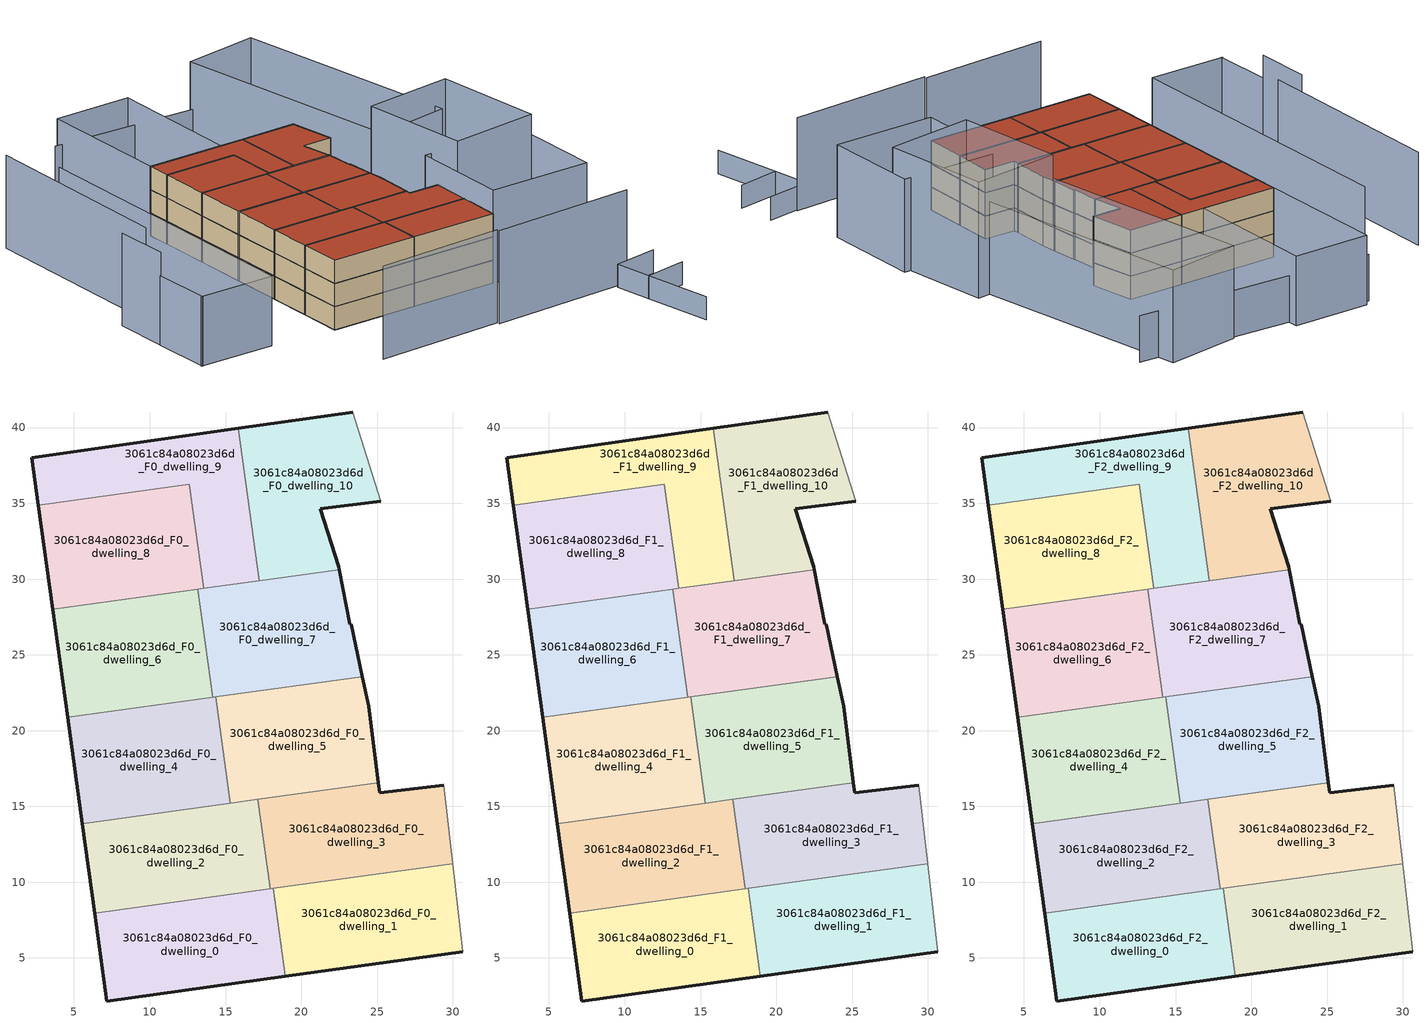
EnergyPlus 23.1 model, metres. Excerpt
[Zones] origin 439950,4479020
3061c84a08023d6d_F0_dwelling_0
 floor ground (EU_floor_Construction): 18.95,3.79 18.15,9.6 6.36,7.97 7.17,2.16 z0
 wall outside (EU_wall_Construction): 18.95,3.79 7.17,2.16 6.36,7.97 z0:3
 wall to 3061c84a08023d6d_F0_dwelling_1 (EU_wall_Construction): 18.15,9.6 18.95,3.79 z0:3
 wall to 3061c84a08023d6d_F0_dwelling_2 (EU_wall_Construction): 6.36,7.97 17.95,9.57 z0:3
 wall to 3061c84a08023d6d_F0_dwelling_3 (EU_wall_Construction): 17.95,9.57 18.15,9.6 z0:3
3061c84a08023d6d_F0_dwelling_1
 floor ground (EU_floor_Construction): 30.66,5.4 29.99,11.23 18.15,9.6 18.95,3.79 z0
 wall outside (EU_wall_Construction): 30.66,5.4 18.95,3.79 z0:3
 wall adiabatic (EU_wall_Construction): 29.99,11.23 30.66,5.4 z0:3
 wall to 3061c84a08023d6d_F0_dwelling_3 (EU_wall_Construction): 18.15,9.6 29.99,11.23 z0:3
3061c84a08023d6d_F0_dwelling_10
 floor ground (EU_floor_Construction): 22.51,30.63 22.47,30.8 21.25,34.63 25.24,35.13 23.41,41.03 15.85,39.96 17.24,29.9 z0
 wall outside (EU_wall_Construction): 15.85,39.96 23.41,41.03 / 25.24,35.13 21.25,34.63 22.47,30.8 22.51,30.63 z0:3
 wall to 3061c84a08023d6d_F0_dwelling_9 (EU_wall_Construction): 17.24,29.9 15.85,39.96 z0:3
 wall adiabatic (EU_wall_Construction): 23.41,41.03 25.24,35.13 z0:3
 wall to 3061c84a08023d6d_F0_dwelling_7 (EU_wall_Construction): 22.51,30.63 17.24,29.9 z0:3
3061c84a08023d6d_F0_dwelling_2
 floor ground (EU_floor_Construction): 17.95,9.57 17.13,15.48 5.55,13.87 6.36,7.97 z0
 wall outside (EU_wall_Construction): 6.36,7.97 5.55,13.87 z0:3
 wall to 3061c84a08023d6d_F0_dwelling_3 (EU_wall_Construction): 17.13,15.48 17.95,9.57 z0:3
 wall to 3061c84a08023d6d_F0_dwelling_4 (EU_wall_Construction): 5.55,13.87 15.32,15.23 z0:3
 wall to 3061c84a08023d6d_F0_dwelling_5 (EU_wall_Construction): 15.32,15.23 17.13,15.48 z0:3
3061c84a08023d6d_F0_dwelling_3
 floor ground (EU_floor_Construction): 29.99,11.23 29.39,16.39 25.17,15.89 25.08,16.58 17.13,15.48 17.95,9.57 z0
 wall outside (EU_wall_Construction): 25.08,16.58 25.17,15.89 29.39,16.39 z0:3
 wall adiabatic (EU_wall_Construction): 29.39,16.39 29.99,11.23 z0:3
 wall to 3061c84a08023d6d_F0_dwelling_5 (EU_wall_Construction): 17.13,15.48 25.08,16.58 z0:3
3061c84a08023d6d_F0_dwelling_4
 floor ground (EU_floor_Construction): 15.32,15.23 14.36,22.22 4.58,20.87 5.55,13.87 z0
 wall outside (EU_wall_Construction): 5.55,13.87 4.58,20.87 z0:3
 wall to 3061c84a08023d6d_F0_dwelling_5 (EU_wall_Construction): 14.36,22.22 15.32,15.23 z0:3
 wall to 3061c84a08023d6d_F0_dwelling_6 (EU_wall_Construction): 4.58,20.87 14.16,22.2 z0:3
 wall to 3061c84a08023d6d_F0_dwelling_7 (EU_wall_Construction): 14.16,22.2 14.36,22.22 z0:3
3061c84a08023d6d_F0_dwelling_5
 floor ground (EU_floor_Construction): 25.08,16.58 24.45,21.62 24.03,23.56 14.36,22.22 15.32,15.23 z0
 wall outside (EU_wall_Construction): 24.03,23.56 24.45,21.62 25.08,16.58 z0:3
 wall to 3061c84a08023d6d_F0_dwelling_7 (EU_wall_Construction): 14.36,22.22 24.03,23.56 z0:3
3061c84a08023d6d_F0_dwelling_6
 floor ground (EU_floor_Construction): 14.16,22.2 13.17,29.34 3.59,28.01 4.58,20.87 z0
 wall outside (EU_wall_Construction): 4.58,20.87 3.59,28.01 z0:3
 wall to 3061c84a08023d6d_F0_dwelling_7 (EU_wall_Construction): 13.17,29.34 14.16,22.2 z0:3
 wall to 3061c84a08023d6d_F0_dwelling_8 (EU_wall_Construction): 3.59,28.01 13.17,29.34 z0:3
3061c84a08023d6d_F0_dwelling_7
 floor ground (EU_floor_Construction): 24.03,23.56 23.29,27.03 23.2,27.03 23.19,27.06 22.51,30.63 13.17,29.34 14.16,22.2 z0
 wall outside (EU_wall_Construction): 22.51,30.63 23.19,27.06 23.2,27.03 23.29,27.03 24.03,23.56 z0:3
 wall to 3061c84a08023d6d_F0_dwelling_9 (EU_wall_Construction): 13.57,29.39 17.24,29.9 z0:3
 wall to 3061c84a08023d6d_F0_dwelling_8 (EU_wall_Construction): 13.17,29.34 13.57,29.39 z0:3
3061c84a08023d6d_F0_dwelling_8
 floor ground (EU_floor_Construction): 13.57,29.39 12.62,36.25 2.64,34.87 3.59,28.01 z0
 wall outside (EU_wall_Construction): 3.59,28.01 2.64,34.87 z0:3
 wall to 3061c84a08023d6d_F0_dwelling_9 (EU_wall_Construction): 2.64,34.87 12.62,36.25 13.57,29.39 z0:3
3061c84a08023d6d_F0_dwelling_9
 floor ground (EU_floor_Construction): 17.24,29.9 15.85,39.96 2.21,38.02 2.64,34.87 12.62,36.25 13.57,29.39 z0
 wall outside (EU_wall_Construction): 2.64,34.87 2.21,38.02 15.85,39.96 z0:3
3061c84a08023d6d_F1_dwelling_0
 floor to 3061c84a08023d6d_F0_dwelling_0 (EU_floor_Construction): 18.95,3.79 18.15,9.6 6.36,7.97 7.17,2.16 z3
 wall outside (EU_wall_Construction): 18.95,3.79 7.17,2.16 6.36,7.97 z3:6
 wall to 3061c84a08023d6d_F1_dwelling_1 (EU_wall_Construction): 18.15,9.6 18.95,3.79 z3:6
 wall to 3061c84a08023d6d_F1_dwelling_2 (EU_wall_Construction): 6.36,7.97 17.95,9.57 z3:6
 wall to 3061c84a08023d6d_F1_dwelling_3 (EU_wall_Construction): 17.95,9.57 18.15,9.6 z3:6
3061c84a08023d6d_F1_dwelling_1
 floor to 3061c84a08023d6d_F0_dwelling_1 (EU_floor_Construction): 30.66,5.4 29.99,11.23 18.15,9.6 18.95,3.79 z3
 wall outside (EU_wall_Construction): 30.66,5.4 18.95,3.79 z3:6
 wall adiabatic (EU_wall_Construction): 29.99,11.23 30.66,5.4 z3:6
 wall to 3061c84a08023d6d_F1_dwelling_3 (EU_wall_Construction): 18.15,9.6 29.99,11.23 z3:6
3061c84a08023d6d_F1_dwelling_10
 floor to 3061c84a08023d6d_F0_dwelling_10 (EU_floor_Construction): 22.51,30.63 22.47,30.8 21.25,34.63 25.24,35.13 23.41,41.03 15.85,39.96 17.24,29.9 z3
 wall outside (EU_wall_Construction): 15.85,39.96 23.41,41.03 / 25.24,35.13 21.25,34.63 22.47,30.8 22.51,30.63 z3:6
 wall to 3061c84a08023d6d_F1_dwelling_9 (EU_wall_Construction): 17.24,29.9 15.85,39.96 z3:6
 wall adiabatic (EU_wall_Construction): 23.41,41.03 25.24,35.13 z3:6
 wall to 3061c84a08023d6d_F1_dwelling_7 (EU_wall_Construction): 22.51,30.63 17.24,29.9 z3:6
3061c84a08023d6d_F1_dwelling_2
 floor to 3061c84a08023d6d_F0_dwelling_2 (EU_floor_Construction): 17.95,9.57 17.13,15.48 5.55,13.87 6.36,7.97 z3
 wall outside (EU_wall_Construction): 6.36,7.97 5.55,13.87 z3:6
 wall to 3061c84a08023d6d_F1_dwelling_3 (EU_wall_Construction): 17.13,15.48 17.95,9.57 z3:6
 wall to 3061c84a08023d6d_F1_dwelling_4 (EU_wall_Construction): 5.55,13.87 15.32,15.23 z3:6
 wall to 3061c84a08023d6d_F1_dwelling_5 (EU_wall_Construction): 15.32,15.23 17.13,15.48 z3:6
3061c84a08023d6d_F1_dwelling_3
 floor to 3061c84a08023d6d_F0_dwelling_3 (EU_floor_Construction): 29.99,11.23 29.39,16.39 25.17,15.89 25.08,16.58 17.13,15.48 17.95,9.57 z3
 wall outside (EU_wall_Construction): 25.08,16.58 25.17,15.89 29.39,16.39 z3:6
 wall adiabatic (EU_wall_Construction): 29.39,16.39 29.99,11.23 z3:6
 wall to 3061c84a08023d6d_F1_dwelling_5 (EU_wall_Construction): 17.13,15.48 25.08,16.58 z3:6
3061c84a08023d6d_F1_dwelling_4
 floor to 3061c84a08023d6d_F0_dwelling_4 (EU_floor_Construction): 15.32,15.23 14.36,22.22 4.58,20.87 5.55,13.87 z3
 wall outside (EU_wall_Construction): 5.55,13.87 4.58,20.87 z3:6
 wall to 3061c84a08023d6d_F1_dwelling_5 (EU_wall_Construction): 14.36,22.22 15.32,15.23 z3:6
 wall to 3061c84a08023d6d_F1_dwelling_6 (EU_wall_Construction): 4.58,20.87 14.16,22.2 z3:6
 wall to 3061c84a08023d6d_F1_dwelling_7 (EU_wall_Construction): 14.16,22.2 14.36,22.22 z3:6
3061c84a08023d6d_F1_dwelling_5
 floor to 3061c84a08023d6d_F0_dwelling_5 (EU_floor_Construction): 25.08,16.58 24.45,21.62 24.03,23.56 14.36,22.22 15.32,15.23 z3
 wall outside (EU_wall_Construction): 24.03,23.56 24.45,21.62 25.08,16.58 z3:6
 wall to 3061c84a08023d6d_F1_dwelling_7 (EU_wall_Construction): 14.36,22.22 24.03,23.56 z3:6
3061c84a08023d6d_F1_dwelling_6
 floor to 3061c84a08023d6d_F0_dwelling_6 (EU_floor_Construction): 14.16,22.2 13.17,29.34 3.59,28.01 4.58,20.87 z3
 wall outside (EU_wall_Construction): 4.58,20.87 3.59,28.01 z3:6
 wall to 3061c84a08023d6d_F1_dwelling_7 (EU_wall_Construction): 13.17,29.34 14.16,22.2 z3:6
 wall to 3061c84a08023d6d_F1_dwelling_8 (EU_wall_Construction): 3.59,28.01 13.17,29.34 z3:6
3061c84a08023d6d_F1_dwelling_7
 floor to 3061c84a08023d6d_F0_dwelling_7 (EU_floor_Construction): 24.03,23.56 23.29,27.03 23.2,27.03 23.19,27.06 22.51,30.63 13.17,29.34 14.16,22.2 z3
 wall outside (EU_wall_Construction): 22.51,30.63 23.19,27.06 23.2,27.03 23.29,27.03 24.03,23.56 z3:6
 wall to 3061c84a08023d6d_F1_dwelling_9 (EU_wall_Construction): 13.57,29.39 17.24,29.9 z3:6
 wall to 3061c84a08023d6d_F1_dwelling_8 (EU_wall_Construction): 13.17,29.34 13.57,29.39 z3:6
3061c84a08023d6d_F1_dwelling_8
 floor to 3061c84a08023d6d_F0_dwelling_8 (EU_floor_Construction): 13.57,29.39 12.62,36.25 2.64,34.87 3.59,28.01 z3
 wall outside (EU_wall_Construction): 3.59,28.01 2.64,34.87 z3:6
 wall to 3061c84a08023d6d_F1_dwelling_9 (EU_wall_Construction): 2.64,34.87 12.62,36.25 13.57,29.39 z3:6
3061c84a08023d6d_F1_dwelling_9
 floor to 3061c84a08023d6d_F0_dwelling_9 (EU_floor_Construction): 17.24,29.9 15.85,39.96 2.21,38.02 2.64,34.87 12.62,36.25 13.57,29.39 z3
 wall outside (EU_wall_Construction): 2.64,34.87 2.21,38.02 15.85,39.96 z3:6
3061c84a08023d6d_F2_dwelling_0
 floor to 3061c84a08023d6d_F1_dwelling_0 (EU_floor_Construction): 18.95,3.79 18.15,9.6 6.36,7.97 7.17,2.16 z6
 wall outside (EU_wall_Construction): 18.95,3.79 7.17,2.16 6.36,7.97 z6:9
 wall to 3061c84a08023d6d_F2_dwelling_1 (EU_wall_Construction): 18.15,9.6 18.95,3.79 z6:9
 wall to 3061c84a08023d6d_F2_dwelling_2 (EU_wall_Construction): 6.36,7.97 17.95,9.57 z6:9
 wall to 3061c84a08023d6d_F2_dwelling_3 (EU_wall_Construction): 17.95,9.57 18.15,9.6 z6:9
 roof outside (EU_roof_Construction): 18.15,9.6 18.95,3.79 7.17,2.16 6.36,7.97 z9
3061c84a08023d6d_F2_dwelling_1
 floor to 3061c84a08023d6d_F1_dwelling_1 (EU_floor_Construction): 30.66,5.4 29.99,11.23 18.15,9.6 18.95,3.79 z6
 wall outside (EU_wall_Construction): 30.66,5.4 18.95,3.79 z6:9
 wall adiabatic (EU_wall_Construction): 29.99,11.23 30.66,5.4 z6:9
 wall to 3061c84a08023d6d_F2_dwelling_3 (EU_wall_Construction): 18.15,9.6 29.99,11.23 z6:9
 roof outside (EU_roof_Construction): 29.99,11.23 30.66,5.4 18.95,3.79 18.15,9.6 z9
3061c84a08023d6d_F2_dwelling_10
 floor to 3061c84a08023d6d_F1_dwelling_10 (EU_floor_Construction): 22.51,30.63 22.47,30.8 21.25,34.63 25.24,35.13 23.41,41.03 15.85,39.96 17.24,29.9 z6
 wall outside (EU_wall_Construction): 15.85,39.96 23.41,41.03 / 25.24,35.13 21.25,34.63 22.47,30.8 22.51,30.63 z6:9
 wall to 3061c84a08023d6d_F2_dwelling_9 (EU_wall_Construction): 17.24,29.9 15.85,39.96 z6:9
 wall adiabatic (EU_wall_Construction): 23.41,41.03 25.24,35.13 z6:9
 wall to 3061c84a08023d6d_F2_dwelling_7 (EU_wall_Construction): 22.51,30.63 17.24,29.9 z6:9
 roof outside (EU_roof_Construction): 23.41,41.03 25.24,35.13 21.25,34.63 22.47,30.8 22.51,30.63 17.24,29.9 15.85,39.96 z9
3061c84a08023d6d_F2_dwelling_2
 floor to 3061c84a08023d6d_F1_dwelling_2 (EU_floor_Construction): 17.95,9.57 17.13,15.48 5.55,13.87 6.36,7.97 z6
 wall outside (EU_wall_Construction): 6.36,7.97 5.55,13.87 z6:9
 wall to 3061c84a08023d6d_F2_dwelling_3 (EU_wall_Construction): 17.13,15.48 17.95,9.57 z6:9
 wall to 3061c84a08023d6d_F2_dwelling_4 (EU_wall_Construction): 5.55,13.87 15.32,15.23 z6:9
 wall to 3061c84a08023d6d_F2_dwelling_5 (EU_wall_Construction): 15.32,15.23 17.13,15.48 z6:9
 roof outside (EU_roof_Construction): 17.13,15.48 17.95,9.57 6.36,7.97 5.55,13.87 z9
3061c84a08023d6d_F2_dwelling_3
 floor to 3061c84a08023d6d_F1_dwelling_3 (EU_floor_Construction): 29.99,11.23 29.39,16.39 25.17,15.89 25.08,16.58 17.13,15.48 17.95,9.57 z6
 wall outside (EU_wall_Construction): 25.08,16.58 25.17,15.89 29.39,16.39 z6:9
 wall adiabatic (EU_wall_Construction): 29.39,16.39 29.99,11.23 z6:9
 wall to 3061c84a08023d6d_F2_dwelling_5 (EU_wall_Construction): 17.13,15.48 25.08,16.58 z6:9
 roof outside (EU_roof_Construction): 29.39,16.39 29.99,11.23 17.95,9.57 17.13,15.48 25.08,16.58 25.17,15.89 z9
3061c84a08023d6d_F2_dwelling_4
 floor to 3061c84a08023d6d_F1_dwelling_4 (EU_floor_Construction): 15.32,15.23 14.36,22.22 4.58,20.87 5.55,13.87 z6
 wall outside (EU_wall_Construction): 5.55,13.87 4.58,20.87 z6:9
 wall to 3061c84a08023d6d_F2_dwelling_5 (EU_wall_Construction): 14.36,22.22 15.32,15.23 z6:9
 wall to 3061c84a08023d6d_F2_dwelling_6 (EU_wall_Construction): 4.58,20.87 14.16,22.2 z6:9
 wall to 3061c84a08023d6d_F2_dwelling_7 (EU_wall_Construction): 14.16,22.2 14.36,22.22 z6:9
 roof outside (EU_roof_Construction): 14.36,22.22 15.32,15.23 5.55,13.87 4.58,20.87 z9
3061c84a08023d6d_F2_dwelling_5
 floor to 3061c84a08023d6d_F1_dwelling_5 (EU_floor_Construction): 25.08,16.58 24.45,21.62 24.03,23.56 14.36,22.22 15.32,15.23 z6
 wall outside (EU_wall_Construction): 24.03,23.56 24.45,21.62 25.08,16.58 z6:9
 wall to 3061c84a08023d6d_F2_dwelling_7 (EU_wall_Construction): 14.36,22.22 24.03,23.56 z6:9
 roof outside (EU_roof_Construction): 24.03,23.56 24.45,21.62 25.08,16.58 15.32,15.23 14.36,22.22 z9
3061c84a08023d6d_F2_dwelling_6
 floor to 3061c84a08023d6d_F1_dwelling_6 (EU_floor_Construction): 14.16,22.2 13.17,29.34 3.59,28.01 4.58,20.87 z6
 wall outside (EU_wall_Construction): 4.58,20.87 3.59,28.01 z6:9
 wall to 3061c84a08023d6d_F2_dwelling_7 (EU_wall_Construction): 13.17,29.34 14.16,22.2 z6:9
 wall to 3061c84a08023d6d_F2_dwelling_8 (EU_wall_Construction): 3.59,28.01 13.17,29.34 z6:9
 roof outside (EU_roof_Construction): 13.17,29.34 14.16,22.2 4.58,20.87 3.59,28.01 z9
3061c84a08023d6d_F2_dwelling_7
 floor to 3061c84a08023d6d_F1_dwelling_7 (EU_floor_Construction): 24.03,23.56 23.29,27.03 23.2,27.03 23.19,27.06 22.51,30.63 13.17,29.34 14.16,22.2 z6
 wall outside (EU_wall_Construction): 22.51,30.63 23.19,27.06 23.2,27.03 23.29,27.03 24.03,23.56 z6:9
 wall to 3061c84a08023d6d_F2_dwelling_9 (EU_wall_Construction): 13.57,29.39 17.24,29.9 z6:9
 wall to 3061c84a08023d6d_F2_dwelling_8 (EU_wall_Construction): 13.17,29.34 13.57,29.39 z6:9
 roof outside (EU_roof_Construction): 22.51,30.63 23.19,27.06 23.2,27.03 23.29,27.03 24.03,23.56 14.16,22.2 13.17,29.34 z9
3061c84a08023d6d_F2_dwelling_8
 floor to 3061c84a08023d6d_F1_dwelling_8 (EU_floor_Construction): 13.57,29.39 12.62,36.25 2.64,34.87 3.59,28.01 z6
 wall outside (EU_wall_Construction): 3.59,28.01 2.64,34.87 z6:9
 wall to 3061c84a08023d6d_F2_dwelling_9 (EU_wall_Construction): 2.64,34.87 12.62,36.25 13.57,29.39 z6:9
 roof outside (EU_roof_Construction): 12.62,36.25 13.57,29.39 3.59,28.01 2.64,34.87 z9
3061c84a08023d6d_F2_dwelling_9
 floor to 3061c84a08023d6d_F1_dwelling_9 (EU_floor_Construction): 17.24,29.9 15.85,39.96 2.21,38.02 2.64,34.87 12.62,36.25 13.57,29.39 z6
 wall outside (EU_wall_Construction): 2.64,34.87 2.21,38.02 15.85,39.96 z6:9
 roof outside (EU_roof_Construction): 15.85,39.96 17.24,29.9 13.57,29.39 12.62,36.25 2.64,34.87 2.21,38.02 z9
shading: 7.81,-8.51 25.16,-5.39 / 25.22,-5.71 44.62,-2.22 / -14.24,15.68 -13.15,8.26 / -14.57,43.28 -11,15.76 / 44.49,7.24 30.66,5.4 / 30.66,5.4 28.89,18.67 / 28.89,18.67 42.72,20.52 / 42.72,20.52 44.49,7.24 / 27.69,27.12 18.56,57.41 / 18.56,57.41 28.52,60.41 / 28.52,60.41 37.64,30.12 / 37.64,30.12 27.69,27.12 z0:12; 47.25,-16.78 44.48,-7.84 / 44.48,-7.84 50.04,-6.12 / 44.43,-7.86 42.98,-2.95 / 42.98,-2.95 48.77,-1.25 z0:3; 38.95,31.78 42.62,17.34 / 42.62,17.34 30.86,14.35 / 30.86,14.35 27.19,28.79 / 27.19,28.79 38.95,31.78 z0:15; -13.21,8.29 -11.96,0.13 / -7.35,43.13 -1.72,1.61 / -1.72,1.61 -12.12,0.2 / 2.21,38.02 -0.26,56.23 / -0.26,56.23 10.16,57.64 / 10.16,57.64 12.63,39.44 / 12.63,39.44 2.21,38.02 z0:9; 31.88,58.29 -1.14,55.17 z0:6
[Building]
EU S2 Campaign: North Axis=0; Terrain=City; Solar Distribution=FullExterior
[Site:Location]
Madrid: Latitude=40.5; Longitude=-3.5; Time Zone=1; Elevation=609
[SizingPeriod:WeatherFileDays]
AnnualSizingPeriod: Begin Month=1; Begin Day of Month=1; End Month=12; End Day of Month=31; Day of Week for Start Day=Monday; Use Weather File Daylight Saving Period=No; Use Weather File Rain and Snow Indicators=No
[MATERIAL]
EU_InternalMass_Material: Roughness=MediumRough; Thickness=0.1; Conductivity=1; Density=1800; Specific Heat=900; Thermal Absorptance=0.9; Solar Absorptance=0.7; Visible Absorptance=0.7
[MATERIAL:NOMASS] Roughness=MediumRough; Thermal Absorptance=0.9; Solar Absorptance=0.7; Visible Absorptance=0.7
Name | Thermal Resistance
EU_wall_NoMass; EU_roof_NoMass | 2.16768
EU_floor_NoMass | 1.14339
[CONSTRUCTION]
EU_wall_Construction: EU_wall_NoMass
EU_roof_Construction: EU_roof_NoMass
EU_floor_Construction: EU_floor_NoMass
EU_InternalMass_Construction: EU_InternalMass_Material
[ZONE] Type=1; Multiplier=1; Ceiling Height=autocalculate; Floor Area=autocalculate; Part of Total Floor Area=Yes
Name | Volume
3061c84a08023d6d_F0_dwelling_0; 3061c84a08023d6d_F1_dwelling_0; 3061c84a08023d6d_F2_dwelling_0 | 209.264
3061c84a08023d6d_F0_dwelling_1; 3061c84a08023d6d_F1_dwelling_1; 3061c84a08023d6d_F2_dwelling_1 | 209.245
3061c84a08023d6d_F0_dwelling_10; 3061c84a08023d6d_F1_dwelling_10; 3061c84a08023d6d_F2_dwelling_10 | 209.253
3061c84a08023d6d_F0_dwelling_2; 3061c84a08023d6d_F1_dwelling_2; 3061c84a08023d6d_F2_dwelling_2 | 209.261
3061c84a08023d6d_F0_dwelling_3; 3061c84a08023d6d_F1_dwelling_3; 3061c84a08023d6d_F2_dwelling_3 | 209.29
3061c84a08023d6d_F0_dwelling_4; 3061c84a08023d6d_F1_dwelling_4; 3061c84a08023d6d_F2_dwelling_4 | 209.238
3061c84a08023d6d_F0_dwelling_5; 3061c84a08023d6d_F1_dwelling_5; 3061c84a08023d6d_F2_dwelling_5 | 209.249
3061c84a08023d6d_F0_dwelling_6; 3061c84a08023d6d_F1_dwelling_6; 3061c84a08023d6d_F2_dwelling_6 | 209.234
3061c84a08023d6d_F0_dwelling_7; 3061c84a08023d6d_F1_dwelling_7; 3061c84a08023d6d_F2_dwelling_7 | 209.247
3061c84a08023d6d_F0_dwelling_8; 3061c84a08023d6d_F1_dwelling_8; 3061c84a08023d6d_F2_dwelling_8 | 209.268
3061c84a08023d6d_F0_dwelling_9; 3061c84a08023d6d_F1_dwelling_9; 3061c84a08023d6d_F2_dwelling_9 | 209.254
[INTERNALMASS] Construction=EU_InternalMass_Construction
Name | Zone or ZoneList | Surface Area
3061c84a08023d6d_F0_dwelling_0_EU_InternalMass | 3061c84a08023d6d_F0_dwelling_0 | 69.7552
3061c84a08023d6d_F0_dwelling_1_EU_InternalMass | 3061c84a08023d6d_F0_dwelling_1 | 69.7491
3061c84a08023d6d_F0_dwelling_2_EU_InternalMass | 3061c84a08023d6d_F0_dwelling_2 | 69.7532
3061c84a08023d6d_F0_dwelling_3_EU_InternalMass | 3061c84a08023d6d_F0_dwelling_3 | 69.7613
3061c84a08023d6d_F0_dwelling_4_EU_InternalMass | 3061c84a08023d6d_F0_dwelling_4 | 69.7462
3061c84a08023d6d_F0_dwelling_5_EU_InternalMass | 3061c84a08023d6d_F0_dwelling_5 | 69.7508
3061c84a08023d6d_F0_dwelling_6_EU_InternalMass | 3061c84a08023d6d_F0_dwelling_6 | 69.7448
3061c84a08023d6d_F0_dwelling_7_EU_InternalMass | 3061c84a08023d6d_F0_dwelling_7 | 69.7492
3061c84a08023d6d_F0_dwelling_8_EU_InternalMass | 3061c84a08023d6d_F0_dwelling_8 | 69.7547
3061c84a08023d6d_F0_dwelling_9_EU_InternalMass | 3061c84a08023d6d_F0_dwelling_9 | 69.7515
3061c84a08023d6d_F0_dwelling_10_EU_InternalMass | 3061c84a08023d6d_F0_dwelling_10 | 69.7502
3061c84a08023d6d_F1_dwelling_0_EU_InternalMass | 3061c84a08023d6d_F1_dwelling_0 | 69.7552
3061c84a08023d6d_F1_dwelling_1_EU_InternalMass | 3061c84a08023d6d_F1_dwelling_1 | 69.7491
3061c84a08023d6d_F1_dwelling_2_EU_InternalMass | 3061c84a08023d6d_F1_dwelling_2 | 69.7532
3061c84a08023d6d_F1_dwelling_3_EU_InternalMass | 3061c84a08023d6d_F1_dwelling_3 | 69.7613
3061c84a08023d6d_F1_dwelling_4_EU_InternalMass | 3061c84a08023d6d_F1_dwelling_4 | 69.7462
3061c84a08023d6d_F1_dwelling_5_EU_InternalMass | 3061c84a08023d6d_F1_dwelling_5 | 69.7508
3061c84a08023d6d_F1_dwelling_6_EU_InternalMass | 3061c84a08023d6d_F1_dwelling_6 | 69.7448
3061c84a08023d6d_F1_dwelling_7_EU_InternalMass | 3061c84a08023d6d_F1_dwelling_7 | 69.7492
3061c84a08023d6d_F1_dwelling_8_EU_InternalMass | 3061c84a08023d6d_F1_dwelling_8 | 69.7547
3061c84a08023d6d_F1_dwelling_9_EU_InternalMass | 3061c84a08023d6d_F1_dwelling_9 | 69.7515
3061c84a08023d6d_F1_dwelling_10_EU_InternalMass | 3061c84a08023d6d_F1_dwelling_10 | 69.7502
3061c84a08023d6d_F2_dwelling_0_EU_InternalMass | 3061c84a08023d6d_F2_dwelling_0 | 69.7552
3061c84a08023d6d_F2_dwelling_1_EU_InternalMass | 3061c84a08023d6d_F2_dwelling_1 | 69.7491
3061c84a08023d6d_F2_dwelling_2_EU_InternalMass | 3061c84a08023d6d_F2_dwelling_2 | 69.7532
3061c84a08023d6d_F2_dwelling_3_EU_InternalMass | 3061c84a08023d6d_F2_dwelling_3 | 69.7613
3061c84a08023d6d_F2_dwelling_4_EU_InternalMass | 3061c84a08023d6d_F2_dwelling_4 | 69.7462
3061c84a08023d6d_F2_dwelling_5_EU_InternalMass | 3061c84a08023d6d_F2_dwelling_5 | 69.7508
3061c84a08023d6d_F2_dwelling_6_EU_InternalMass | 3061c84a08023d6d_F2_dwelling_6 | 69.7448
3061c84a08023d6d_F2_dwelling_7_EU_InternalMass | 3061c84a08023d6d_F2_dwelling_7 | 69.7492
3061c84a08023d6d_F2_dwelling_8_EU_InternalMass | 3061c84a08023d6d_F2_dwelling_8 | 69.7547
3061c84a08023d6d_F2_dwelling_9_EU_InternalMass | 3061c84a08023d6d_F2_dwelling_9 | 69.7515
3061c84a08023d6d_F2_dwelling_10_EU_InternalMass | 3061c84a08023d6d_F2_dwelling_10 | 69.7502
[OTHEREQUIPMENT] Fuel Type=Electricity; Design Level Calculation Method=Watts/Area; Power per Zone Floor Area=1; Fraction Latent=0; Fraction Radiant=0; Fraction Lost=0; Carbon Dioxide Generation Rate=0; EndUse Subcategory=EU_Step8_InternalGains
Name | Zone or ZoneList or Space or SpaceList | Schedule
EU_Step8_InternalGain_3061c84a08023d6d_F0_dwelling_0_f000 | 3061c84a08023d6d_F0_dwelling_0 | EU_Step8_GainSchedule_3061c84a08023d6d_F0_dwelling_0_f000
EU_Step8_InternalGain_3061c84a08023d6d_F0_dwelling_1_f000 | 3061c84a08023d6d_F0_dwelling_1 | EU_Step8_GainSchedule_3061c84a08023d6d_F0_dwelling_1_f000
EU_Step8_InternalGain_3061c84a08023d6d_F0_dwelling_2_f000 | 3061c84a08023d6d_F0_dwelling_2 | EU_Step8_GainSchedule_3061c84a08023d6d_F0_dwelling_2_f000
EU_Step8_InternalGain_3061c84a08023d6d_F0_dwelling_3_f000 | 3061c84a08023d6d_F0_dwelling_3 | EU_Step8_GainSchedule_3061c84a08023d6d_F0_dwelling_3_f000
EU_Step8_InternalGain_3061c84a08023d6d_F0_dwelling_4_f000 | 3061c84a08023d6d_F0_dwelling_4 | EU_Step8_GainSchedule_3061c84a08023d6d_F0_dwelling_4_f000
EU_Step8_InternalGain_3061c84a08023d6d_F0_dwelling_5_f000 | 3061c84a08023d6d_F0_dwelling_5 | EU_Step8_GainSchedule_3061c84a08023d6d_F0_dwelling_5_f000
EU_Step8_InternalGain_3061c84a08023d6d_F0_dwelling_6_f000 | 3061c84a08023d6d_F0_dwelling_6 | EU_Step8_GainSchedule_3061c84a08023d6d_F0_dwelling_6_f000
EU_Step8_InternalGain_3061c84a08023d6d_F0_dwelling_7_f000 | 3061c84a08023d6d_F0_dwelling_7 | EU_Step8_GainSchedule_3061c84a08023d6d_F0_dwelling_7_f000
EU_Step8_InternalGain_3061c84a08023d6d_F0_dwelling_8_f000 | 3061c84a08023d6d_F0_dwelling_8 | EU_Step8_GainSchedule_3061c84a08023d6d_F0_dwelling_8_f000
EU_Step8_InternalGain_3061c84a08023d6d_F0_dwelling_9_f000 | 3061c84a08023d6d_F0_dwelling_9 | EU_Step8_GainSchedule_3061c84a08023d6d_F0_dwelling_9_f000
EU_Step8_InternalGain_3061c84a08023d6d_F0_dwelling_10_f000 | 3061c84a08023d6d_F0_dwelling_10 | EU_Step8_GainSchedule_3061c84a08023d6d_F0_dwelling_10_f000
EU_Step8_InternalGain_3061c84a08023d6d_F1_dwelling_0_f000 | 3061c84a08023d6d_F1_dwelling_0 | EU_Step8_GainSchedule_3061c84a08023d6d_F1_dwelling_0_f000
EU_Step8_InternalGain_3061c84a08023d6d_F1_dwelling_1_f000 | 3061c84a08023d6d_F1_dwelling_1 | EU_Step8_GainSchedule_3061c84a08023d6d_F1_dwelling_1_f000
EU_Step8_InternalGain_3061c84a08023d6d_F1_dwelling_2_f000 | 3061c84a08023d6d_F1_dwelling_2 | EU_Step8_GainSchedule_3061c84a08023d6d_F1_dwelling_2_f000
EU_Step8_InternalGain_3061c84a08023d6d_F1_dwelling_3_f000 | 3061c84a08023d6d_F1_dwelling_3 | EU_Step8_GainSchedule_3061c84a08023d6d_F1_dwelling_3_f000
EU_Step8_InternalGain_3061c84a08023d6d_F1_dwelling_4_f000 | 3061c84a08023d6d_F1_dwelling_4 | EU_Step8_GainSchedule_3061c84a08023d6d_F1_dwelling_4_f000
EU_Step8_InternalGain_3061c84a08023d6d_F1_dwelling_5_f000 | 3061c84a08023d6d_F1_dwelling_5 | EU_Step8_GainSchedule_3061c84a08023d6d_F1_dwelling_5_f000
EU_Step8_InternalGain_3061c84a08023d6d_F1_dwelling_6_f000 | 3061c84a08023d6d_F1_dwelling_6 | EU_Step8_GainSchedule_3061c84a08023d6d_F1_dwelling_6_f000
EU_Step8_InternalGain_3061c84a08023d6d_F1_dwelling_7_f000 | 3061c84a08023d6d_F1_dwelling_7 | EU_Step8_GainSchedule_3061c84a08023d6d_F1_dwelling_7_f000
EU_Step8_InternalGain_3061c84a08023d6d_F1_dwelling_8_f000 | 3061c84a08023d6d_F1_dwelling_8 | EU_Step8_GainSchedule_3061c84a08023d6d_F1_dwelling_8_f000
EU_Step8_InternalGain_3061c84a08023d6d_F1_dwelling_9_f000 | 3061c84a08023d6d_F1_dwelling_9 | EU_Step8_GainSchedule_3061c84a08023d6d_F1_dwelling_9_f000
EU_Step8_InternalGain_3061c84a08023d6d_F1_dwelling_10_f000 | 3061c84a08023d6d_F1_dwelling_10 | EU_Step8_GainSchedule_3061c84a08023d6d_F1_dwelling_10_f000
EU_Step8_InternalGain_3061c84a08023d6d_F2_dwelling_0_f000 | 3061c84a08023d6d_F2_dwelling_0 | EU_Step8_GainSchedule_3061c84a08023d6d_F2_dwelling_0_f000
EU_Step8_InternalGain_3061c84a08023d6d_F2_dwelling_1_f000 | 3061c84a08023d6d_F2_dwelling_1 | EU_Step8_GainSchedule_3061c84a08023d6d_F2_dwelling_1_f000
EU_Step8_InternalGain_3061c84a08023d6d_F2_dwelling_2_f000 | 3061c84a08023d6d_F2_dwelling_2 | EU_Step8_GainSchedule_3061c84a08023d6d_F2_dwelling_2_f000
EU_Step8_InternalGain_3061c84a08023d6d_F2_dwelling_3_f000 | 3061c84a08023d6d_F2_dwelling_3 | EU_Step8_GainSchedule_3061c84a08023d6d_F2_dwelling_3_f000
EU_Step8_InternalGain_3061c84a08023d6d_F2_dwelling_4_f000 | 3061c84a08023d6d_F2_dwelling_4 | EU_Step8_GainSchedule_3061c84a08023d6d_F2_dwelling_4_f000
EU_Step8_InternalGain_3061c84a08023d6d_F2_dwelling_5_f000 | 3061c84a08023d6d_F2_dwelling_5 | EU_Step8_GainSchedule_3061c84a08023d6d_F2_dwelling_5_f000
EU_Step8_InternalGain_3061c84a08023d6d_F2_dwelling_6_f000 | 3061c84a08023d6d_F2_dwelling_6 | EU_Step8_GainSchedule_3061c84a08023d6d_F2_dwelling_6_f000
EU_Step8_InternalGain_3061c84a08023d6d_F2_dwelling_7_f000 | 3061c84a08023d6d_F2_dwelling_7 | EU_Step8_GainSchedule_3061c84a08023d6d_F2_dwelling_7_f000
EU_Step8_InternalGain_3061c84a08023d6d_F2_dwelling_8_f000 | 3061c84a08023d6d_F2_dwelling_8 | EU_Step8_GainSchedule_3061c84a08023d6d_F2_dwelling_8_f000
EU_Step8_InternalGain_3061c84a08023d6d_F2_dwelling_9_f000 | 3061c84a08023d6d_F2_dwelling_9 | EU_Step8_GainSchedule_3061c84a08023d6d_F2_dwelling_9_f000
EU_Step8_InternalGain_3061c84a08023d6d_F2_dwelling_10_f000 | 3061c84a08023d6d_F2_dwelling_10 | EU_Step8_GainSchedule_3061c84a08023d6d_F2_dwelling_10_f000
[ZONEVENTILATION:DESIGNFLOWRATE] Schedule=EU_AlwaysOn; Design Flow Rate Calculation Method=AirChanges/Hour; Air Changes per Hour=0.480546; Ventilation Type=Natural; Fan Pressure Rise=0; Fan Total Efficiency=1; Constant Term Coefficient=1; Temperature Term Coefficient=0; Velocity Term Coefficient=0; Velocity Squared Term Coefficient=0; Minimum Indoor Temperature=-100; Maximum Indoor Temperature=100; Delta Temperature=-100; Minimum Outdoor Temperature=-100; Maximum Outdoor Temperature=100; Maximum Wind Speed=40
Name | Zone or ZoneList or Space or SpaceList
EU_ConstantAir_3061c84a08023d6d_F0_dwelling_0 | 3061c84a08023d6d_F0_dwelling_0
EU_ConstantAir_3061c84a08023d6d_F0_dwelling_1 | 3061c84a08023d6d_F0_dwelling_1
EU_ConstantAir_3061c84a08023d6d_F0_dwelling_2 | 3061c84a08023d6d_F0_dwelling_2
EU_ConstantAir_3061c84a08023d6d_F0_dwelling_3 | 3061c84a08023d6d_F0_dwelling_3
EU_ConstantAir_3061c84a08023d6d_F0_dwelling_4 | 3061c84a08023d6d_F0_dwelling_4
EU_ConstantAir_3061c84a08023d6d_F0_dwelling_5 | 3061c84a08023d6d_F0_dwelling_5
EU_ConstantAir_3061c84a08023d6d_F0_dwelling_6 | 3061c84a08023d6d_F0_dwelling_6
EU_ConstantAir_3061c84a08023d6d_F0_dwelling_7 | 3061c84a08023d6d_F0_dwelling_7
EU_ConstantAir_3061c84a08023d6d_F0_dwelling_8 | 3061c84a08023d6d_F0_dwelling_8
EU_ConstantAir_3061c84a08023d6d_F0_dwelling_9 | 3061c84a08023d6d_F0_dwelling_9
EU_ConstantAir_3061c84a08023d6d_F0_dwelling_10 | 3061c84a08023d6d_F0_dwelling_10
EU_ConstantAir_3061c84a08023d6d_F1_dwelling_0 | 3061c84a08023d6d_F1_dwelling_0
EU_ConstantAir_3061c84a08023d6d_F1_dwelling_1 | 3061c84a08023d6d_F1_dwelling_1
EU_ConstantAir_3061c84a08023d6d_F1_dwelling_2 | 3061c84a08023d6d_F1_dwelling_2
EU_ConstantAir_3061c84a08023d6d_F1_dwelling_3 | 3061c84a08023d6d_F1_dwelling_3
EU_ConstantAir_3061c84a08023d6d_F1_dwelling_4 | 3061c84a08023d6d_F1_dwelling_4
EU_ConstantAir_3061c84a08023d6d_F1_dwelling_5 | 3061c84a08023d6d_F1_dwelling_5
EU_ConstantAir_3061c84a08023d6d_F1_dwelling_6 | 3061c84a08023d6d_F1_dwelling_6
EU_ConstantAir_3061c84a08023d6d_F1_dwelling_7 | 3061c84a08023d6d_F1_dwelling_7
EU_ConstantAir_3061c84a08023d6d_F1_dwelling_8 | 3061c84a08023d6d_F1_dwelling_8
EU_ConstantAir_3061c84a08023d6d_F1_dwelling_9 | 3061c84a08023d6d_F1_dwelling_9
EU_ConstantAir_3061c84a08023d6d_F1_dwelling_10 | 3061c84a08023d6d_F1_dwelling_10
EU_ConstantAir_3061c84a08023d6d_F2_dwelling_0 | 3061c84a08023d6d_F2_dwelling_0
EU_ConstantAir_3061c84a08023d6d_F2_dwelling_1 | 3061c84a08023d6d_F2_dwelling_1
EU_ConstantAir_3061c84a08023d6d_F2_dwelling_2 | 3061c84a08023d6d_F2_dwelling_2
EU_ConstantAir_3061c84a08023d6d_F2_dwelling_3 | 3061c84a08023d6d_F2_dwelling_3
EU_ConstantAir_3061c84a08023d6d_F2_dwelling_4 | 3061c84a08023d6d_F2_dwelling_4
EU_ConstantAir_3061c84a08023d6d_F2_dwelling_5 | 3061c84a08023d6d_F2_dwelling_5
EU_ConstantAir_3061c84a08023d6d_F2_dwelling_6 | 3061c84a08023d6d_F2_dwelling_6
EU_ConstantAir_3061c84a08023d6d_F2_dwelling_7 | 3061c84a08023d6d_F2_dwelling_7
EU_ConstantAir_3061c84a08023d6d_F2_dwelling_8 | 3061c84a08023d6d_F2_dwelling_8
EU_ConstantAir_3061c84a08023d6d_F2_dwelling_9 | 3061c84a08023d6d_F2_dwelling_9
EU_ConstantAir_3061c84a08023d6d_F2_dwelling_10 | 3061c84a08023d6d_F2_dwelling_10
[HVACTEMPLATE:THERMOSTAT] Constant Heating Setpoint=20; Constant Cooling Setpoint=50
EU_HeatOnly_3061c84a08023d6d_F0_dwelling_0; EU_HeatOnly_3061c84a08023d6d_F0_dwelling_1; EU_HeatOnly_3061c84a08023d6d_F0_dwelling_2; EU_HeatOnly_3061c84a08023d6d_F0_dwelling_3; EU_HeatOnly_3061c84a08023d6d_F0_dwelling_4; EU_HeatOnly_3061c84a08023d6d_F0_dwelling_5; EU_HeatOnly_3061c84a08023d6d_F0_dwelling_6; EU_HeatOnly_3061c84a08023d6d_F0_dwelling_7; EU_HeatOnly_3061c84a08023d6d_F0_dwelling_8; EU_HeatOnly_3061c84a08023d6d_F0_dwelling_9; EU_HeatOnly_3061c84a08023d6d_F0_dwelling_10; EU_HeatOnly_3061c84a08023d6d_F1_dwelling_0; EU_HeatOnly_3061c84a08023d6d_F1_dwelling_1; EU_HeatOnly_3061c84a08023d6d_F1_dwelling_2; EU_HeatOnly_3061c84a08023d6d_F1_dwelling_3; EU_HeatOnly_3061c84a08023d6d_F1_dwelling_4; EU_HeatOnly_3061c84a08023d6d_F1_dwelling_5; EU_HeatOnly_3061c84a08023d6d_F1_dwelling_6; EU_HeatOnly_3061c84a08023d6d_F1_dwelling_7; EU_HeatOnly_3061c84a08023d6d_F1_dwelling_8; EU_HeatOnly_3061c84a08023d6d_F1_dwelling_9; EU_HeatOnly_3061c84a08023d6d_F1_dwelling_10; EU_HeatOnly_3061c84a08023d6d_F2_dwelling_0; EU_HeatOnly_3061c84a08023d6d_F2_dwelling_1; EU_HeatOnly_3061c84a08023d6d_F2_dwelling_2; EU_HeatOnly_3061c84a08023d6d_F2_dwelling_3; EU_HeatOnly_3061c84a08023d6d_F2_dwelling_4; EU_HeatOnly_3061c84a08023d6d_F2_dwelling_5; EU_HeatOnly_3061c84a08023d6d_F2_dwelling_6; EU_HeatOnly_3061c84a08023d6d_F2_dwelling_7; EU_HeatOnly_3061c84a08023d6d_F2_dwelling_8; EU_HeatOnly_3061c84a08023d6d_F2_dwelling_9; EU_HeatOnly_3061c84a08023d6d_F2_dwelling_10
[HVACTEMPLATE:ZONE:IDEALLOADSAIRSYSTEM] System Availability Schedule=EU_AlwaysOn; Maximum Heating Supply Air Temperature=50; Minimum Cooling Supply Air Temperature=13; Maximum Heating Supply Air Humidity Ratio=0.0156; Minimum Cooling Supply Air Humidity Ratio=0.0077; Heating Limit=NoLimit; Cooling Limit=NoLimit; Heating Availability Schedule=EU_AlwaysOn; Cooling Availability Schedule=EU_CoolingOff; Dehumidification Control Type=ConstantSensibleHeatRatio; Cooling Sensible Heat Ratio=0.7; Dehumidification Setpoint=60; Humidification Control Type=None; Humidification Setpoint=30; Outdoor Air Method=None; Outdoor Air Flow Rate per Person=0.00944; Outdoor Air Flow Rate per Zone Floor Area=0; Outdoor Air Flow Rate per Zone=0; Demand Controlled Ventilation Type=None; Outdoor Air Economizer Type=NoEconomizer; Heat Recovery Type=None; Sensible Heat Recovery Effectiveness=0.7; Latent Heat Recovery Effectiveness=0.65
Name | Template Thermostat
3061c84a08023d6d_F0_dwelling_0 | EU_HeatOnly_3061c84a08023d6d_F0_dwelling_0
3061c84a08023d6d_F0_dwelling_1 | EU_HeatOnly_3061c84a08023d6d_F0_dwelling_1
3061c84a08023d6d_F0_dwelling_2 | EU_HeatOnly_3061c84a08023d6d_F0_dwelling_2
3061c84a08023d6d_F0_dwelling_3 | EU_HeatOnly_3061c84a08023d6d_F0_dwelling_3
3061c84a08023d6d_F0_dwelling_4 | EU_HeatOnly_3061c84a08023d6d_F0_dwelling_4
3061c84a08023d6d_F0_dwelling_5 | EU_HeatOnly_3061c84a08023d6d_F0_dwelling_5
3061c84a08023d6d_F0_dwelling_6 | EU_HeatOnly_3061c84a08023d6d_F0_dwelling_6
3061c84a08023d6d_F0_dwelling_7 | EU_HeatOnly_3061c84a08023d6d_F0_dwelling_7
3061c84a08023d6d_F0_dwelling_8 | EU_HeatOnly_3061c84a08023d6d_F0_dwelling_8
3061c84a08023d6d_F0_dwelling_9 | EU_HeatOnly_3061c84a08023d6d_F0_dwelling_9
3061c84a08023d6d_F0_dwelling_10 | EU_HeatOnly_3061c84a08023d6d_F0_dwelling_10
3061c84a08023d6d_F1_dwelling_0 | EU_HeatOnly_3061c84a08023d6d_F1_dwelling_0
3061c84a08023d6d_F1_dwelling_1 | EU_HeatOnly_3061c84a08023d6d_F1_dwelling_1
3061c84a08023d6d_F1_dwelling_2 | EU_HeatOnly_3061c84a08023d6d_F1_dwelling_2
3061c84a08023d6d_F1_dwelling_3 | EU_HeatOnly_3061c84a08023d6d_F1_dwelling_3
3061c84a08023d6d_F1_dwelling_4 | EU_HeatOnly_3061c84a08023d6d_F1_dwelling_4
3061c84a08023d6d_F1_dwelling_5 | EU_HeatOnly_3061c84a08023d6d_F1_dwelling_5
3061c84a08023d6d_F1_dwelling_6 | EU_HeatOnly_3061c84a08023d6d_F1_dwelling_6
3061c84a08023d6d_F1_dwelling_7 | EU_HeatOnly_3061c84a08023d6d_F1_dwelling_7
3061c84a08023d6d_F1_dwelling_8 | EU_HeatOnly_3061c84a08023d6d_F1_dwelling_8
3061c84a08023d6d_F1_dwelling_9 | EU_HeatOnly_3061c84a08023d6d_F1_dwelling_9
3061c84a08023d6d_F1_dwelling_10 | EU_HeatOnly_3061c84a08023d6d_F1_dwelling_10
3061c84a08023d6d_F2_dwelling_0 | EU_HeatOnly_3061c84a08023d6d_F2_dwelling_0
3061c84a08023d6d_F2_dwelling_1 | EU_HeatOnly_3061c84a08023d6d_F2_dwelling_1
3061c84a08023d6d_F2_dwelling_2 | EU_HeatOnly_3061c84a08023d6d_F2_dwelling_2
3061c84a08023d6d_F2_dwelling_3 | EU_HeatOnly_3061c84a08023d6d_F2_dwelling_3
3061c84a08023d6d_F2_dwelling_4 | EU_HeatOnly_3061c84a08023d6d_F2_dwelling_4
3061c84a08023d6d_F2_dwelling_5 | EU_HeatOnly_3061c84a08023d6d_F2_dwelling_5
3061c84a08023d6d_F2_dwelling_6 | EU_HeatOnly_3061c84a08023d6d_F2_dwelling_6
3061c84a08023d6d_F2_dwelling_7 | EU_HeatOnly_3061c84a08023d6d_F2_dwelling_7
3061c84a08023d6d_F2_dwelling_8 | EU_HeatOnly_3061c84a08023d6d_F2_dwelling_8
3061c84a08023d6d_F2_dwelling_9 | EU_HeatOnly_3061c84a08023d6d_F2_dwelling_9
3061c84a08023d6d_F2_dwelling_10 | EU_HeatOnly_3061c84a08023d6d_F2_dwelling_10
[SIZING:ZONE] Zone Cooling Design Supply Air Temperature Input Method=SupplyAirTemperature; Zone Cooling Design Supply Air Temperature=13; Zone Heating Design Supply Air Temperature Input Method=SupplyAirTemperature; Zone Heating Design Supply Air Temperature=50; Zone Cooling Design Supply Air Humidity Ratio=0.008; Zone Heating Design Supply Air Humidity Ratio=0.008; Cooling Design Air Flow Method=DesignDay; Cooling Design Air Flow Rate=0; Cooling Minimum Air Flow per Zone Floor Area=0.000762; Cooling Minimum Air Flow=0; Cooling Minimum Air Flow Fraction=0.2; Heating Design Air Flow Method=DesignDay; Heating Design Air Flow Rate=0; Heating Maximum Air Flow per Zone Floor Area=0.002032; Heating Maximum Air Flow=0.141576; Heating Maximum Air Flow Fraction=0.3; Account for Dedicated Outdoor Air System=No; Dedicated Outdoor Air System Control Strategy=NeutralSupplyAir; Dedicated Outdoor Air Low Setpoint Temperature for Design=autosize; Dedicated Outdoor Air High Setpoint Temperature for Design=autosize; Zone Load Sizing Method=Sensible Load Only No Latent Load; Zone Latent Cooling Design Supply Air Humidity Ratio Input Method=HumidityRatioDifference; Zone Cooling Design Supply Air Humidity Ratio Difference=0.005; Zone Latent Heating Design Supply Air Humidity Ratio Input Method=HumidityRatioDifference; Zone Humidification Design Supply Air Humidity Ratio Difference=0.005
3061c84a08023d6d_F0_dwelling_0; 3061c84a08023d6d_F0_dwelling_1; 3061c84a08023d6d_F0_dwelling_2; 3061c84a08023d6d_F0_dwelling_3; 3061c84a08023d6d_F0_dwelling_4; 3061c84a08023d6d_F0_dwelling_5; 3061c84a08023d6d_F0_dwelling_6; 3061c84a08023d6d_F0_dwelling_7; 3061c84a08023d6d_F0_dwelling_8; 3061c84a08023d6d_F0_dwelling_9; 3061c84a08023d6d_F0_dwelling_10; 3061c84a08023d6d_F1_dwelling_0; 3061c84a08023d6d_F1_dwelling_1; 3061c84a08023d6d_F1_dwelling_2; 3061c84a08023d6d_F1_dwelling_3; 3061c84a08023d6d_F1_dwelling_4; 3061c84a08023d6d_F1_dwelling_5; 3061c84a08023d6d_F1_dwelling_6; 3061c84a08023d6d_F1_dwelling_7; 3061c84a08023d6d_F1_dwelling_8; 3061c84a08023d6d_F1_dwelling_9; 3061c84a08023d6d_F1_dwelling_10; 3061c84a08023d6d_F2_dwelling_0; 3061c84a08023d6d_F2_dwelling_1; 3061c84a08023d6d_F2_dwelling_2; 3061c84a08023d6d_F2_dwelling_3; 3061c84a08023d6d_F2_dwelling_4; 3061c84a08023d6d_F2_dwelling_5; 3061c84a08023d6d_F2_dwelling_6; 3061c84a08023d6d_F2_dwelling_7; 3061c84a08023d6d_F2_dwelling_8; 3061c84a08023d6d_F2_dwelling_9; 3061c84a08023d6d_F2_dwelling_10
[SCHEDULE:CONSTANT]
Name | Hourly Value
EU_AlwaysOn | 1
EU_CoolingOff | 0
[SCHEDULE:FILE] Column Number=1; Rows to Skip at Top=0; Number of Hours of Data=8760; Column Separator=Comma; Interpolate to Timestep=No; Minutes per Item=60; Adjust Schedule for Daylight Savings=Yes
Name | File
EU_Step8_GainSchedule_3061c84a08023d6d_F0_dwelling_0_f000 | ../../schedules/3061c84a08023d6d/3061c84a08023d6d_F0_dwelling_0_f000_gain.csv
EU_Step8_GainSchedule_3061c84a08023d6d_F0_dwelling_1_f000 | ../../schedules/3061c84a08023d6d/3061c84a08023d6d_F0_dwelling_1_f000_gain.csv
EU_Step8_GainSchedule_3061c84a08023d6d_F0_dwelling_2_f000 | ../../schedules/3061c84a08023d6d/3061c84a08023d6d_F0_dwelling_2_f000_gain.csv
EU_Step8_GainSchedule_3061c84a08023d6d_F0_dwelling_3_f000 | ../../schedules/3061c84a08023d6d/3061c84a08023d6d_F0_dwelling_3_f000_gain.csv
EU_Step8_GainSchedule_3061c84a08023d6d_F0_dwelling_4_f000 | ../../schedules/3061c84a08023d6d/3061c84a08023d6d_F0_dwelling_4_f000_gain.csv
EU_Step8_GainSchedule_3061c84a08023d6d_F0_dwelling_5_f000 | ../../schedules/3061c84a08023d6d/3061c84a08023d6d_F0_dwelling_5_f000_gain.csv
EU_Step8_GainSchedule_3061c84a08023d6d_F0_dwelling_6_f000 | ../../schedules/3061c84a08023d6d/3061c84a08023d6d_F0_dwelling_6_f000_gain.csv
EU_Step8_GainSchedule_3061c84a08023d6d_F0_dwelling_7_f000 | ../../schedules/3061c84a08023d6d/3061c84a08023d6d_F0_dwelling_7_f000_gain.csv
EU_Step8_GainSchedule_3061c84a08023d6d_F0_dwelling_8_f000 | ../../schedules/3061c84a08023d6d/3061c84a08023d6d_F0_dwelling_8_f000_gain.csv
EU_Step8_GainSchedule_3061c84a08023d6d_F0_dwelling_9_f000 | ../../schedules/3061c84a08023d6d/3061c84a08023d6d_F0_dwelling_9_f000_gain.csv
EU_Step8_GainSchedule_3061c84a08023d6d_F0_dwelling_10_f000 | ../../schedules/3061c84a08023d6d/3061c84a08023d6d_F0_dwelling_10_f000_gain.csv
EU_Step8_GainSchedule_3061c84a08023d6d_F1_dwelling_0_f000 | ../../schedules/3061c84a08023d6d/3061c84a08023d6d_F1_dwelling_0_f000_gain.csv
EU_Step8_GainSchedule_3061c84a08023d6d_F1_dwelling_1_f000 | ../../schedules/3061c84a08023d6d/3061c84a08023d6d_F1_dwelling_1_f000_gain.csv
EU_Step8_GainSchedule_3061c84a08023d6d_F1_dwelling_2_f000 | ../../schedules/3061c84a08023d6d/3061c84a08023d6d_F1_dwelling_2_f000_gain.csv
EU_Step8_GainSchedule_3061c84a08023d6d_F1_dwelling_3_f000 | ../../schedules/3061c84a08023d6d/3061c84a08023d6d_F1_dwelling_3_f000_gain.csv
EU_Step8_GainSchedule_3061c84a08023d6d_F1_dwelling_4_f000 | ../../schedules/3061c84a08023d6d/3061c84a08023d6d_F1_dwelling_4_f000_gain.csv
EU_Step8_GainSchedule_3061c84a08023d6d_F1_dwelling_5_f000 | ../../schedules/3061c84a08023d6d/3061c84a08023d6d_F1_dwelling_5_f000_gain.csv
EU_Step8_GainSchedule_3061c84a08023d6d_F1_dwelling_6_f000 | ../../schedules/3061c84a08023d6d/3061c84a08023d6d_F1_dwelling_6_f000_gain.csv
EU_Step8_GainSchedule_3061c84a08023d6d_F1_dwelling_7_f000 | ../../schedules/3061c84a08023d6d/3061c84a08023d6d_F1_dwelling_7_f000_gain.csv
EU_Step8_GainSchedule_3061c84a08023d6d_F1_dwelling_8_f000 | ../../schedules/3061c84a08023d6d/3061c84a08023d6d_F1_dwelling_8_f000_gain.csv
EU_Step8_GainSchedule_3061c84a08023d6d_F1_dwelling_9_f000 | ../../schedules/3061c84a08023d6d/3061c84a08023d6d_F1_dwelling_9_f000_gain.csv
EU_Step8_GainSchedule_3061c84a08023d6d_F1_dwelling_10_f000 | ../../schedules/3061c84a08023d6d/3061c84a08023d6d_F1_dwelling_10_f000_gain.csv
EU_Step8_GainSchedule_3061c84a08023d6d_F2_dwelling_0_f000 | ../../schedules/3061c84a08023d6d/3061c84a08023d6d_F2_dwelling_0_f000_gain.csv
EU_Step8_GainSchedule_3061c84a08023d6d_F2_dwelling_1_f000 | ../../schedules/3061c84a08023d6d/3061c84a08023d6d_F2_dwelling_1_f000_gain.csv
EU_Step8_GainSchedule_3061c84a08023d6d_F2_dwelling_2_f000 | ../../schedules/3061c84a08023d6d/3061c84a08023d6d_F2_dwelling_2_f000_gain.csv
EU_Step8_GainSchedule_3061c84a08023d6d_F2_dwelling_3_f000 | ../../schedules/3061c84a08023d6d/3061c84a08023d6d_F2_dwelling_3_f000_gain.csv
EU_Step8_GainSchedule_3061c84a08023d6d_F2_dwelling_4_f000 | ../../schedules/3061c84a08023d6d/3061c84a08023d6d_F2_dwelling_4_f000_gain.csv
EU_Step8_GainSchedule_3061c84a08023d6d_F2_dwelling_5_f000 | ../../schedules/3061c84a08023d6d/3061c84a08023d6d_F2_dwelling_5_f000_gain.csv
EU_Step8_GainSchedule_3061c84a08023d6d_F2_dwelling_6_f000 | ../../schedules/3061c84a08023d6d/3061c84a08023d6d_F2_dwelling_6_f000_gain.csv
EU_Step8_GainSchedule_3061c84a08023d6d_F2_dwelling_7_f000 | ../../schedules/3061c84a08023d6d/3061c84a08023d6d_F2_dwelling_7_f000_gain.csv
EU_Step8_GainSchedule_3061c84a08023d6d_F2_dwelling_8_f000 | ../../schedules/3061c84a08023d6d/3061c84a08023d6d_F2_dwelling_8_f000_gain.csv
EU_Step8_GainSchedule_3061c84a08023d6d_F2_dwelling_9_f000 | ../../schedules/3061c84a08023d6d/3061c84a08023d6d_F2_dwelling_9_f000_gain.csv
EU_Step8_GainSchedule_3061c84a08023d6d_F2_dwelling_10_f000 | ../../schedules/3061c84a08023d6d/3061c84a08023d6d_F2_dwelling_10_f000_gain.csv
